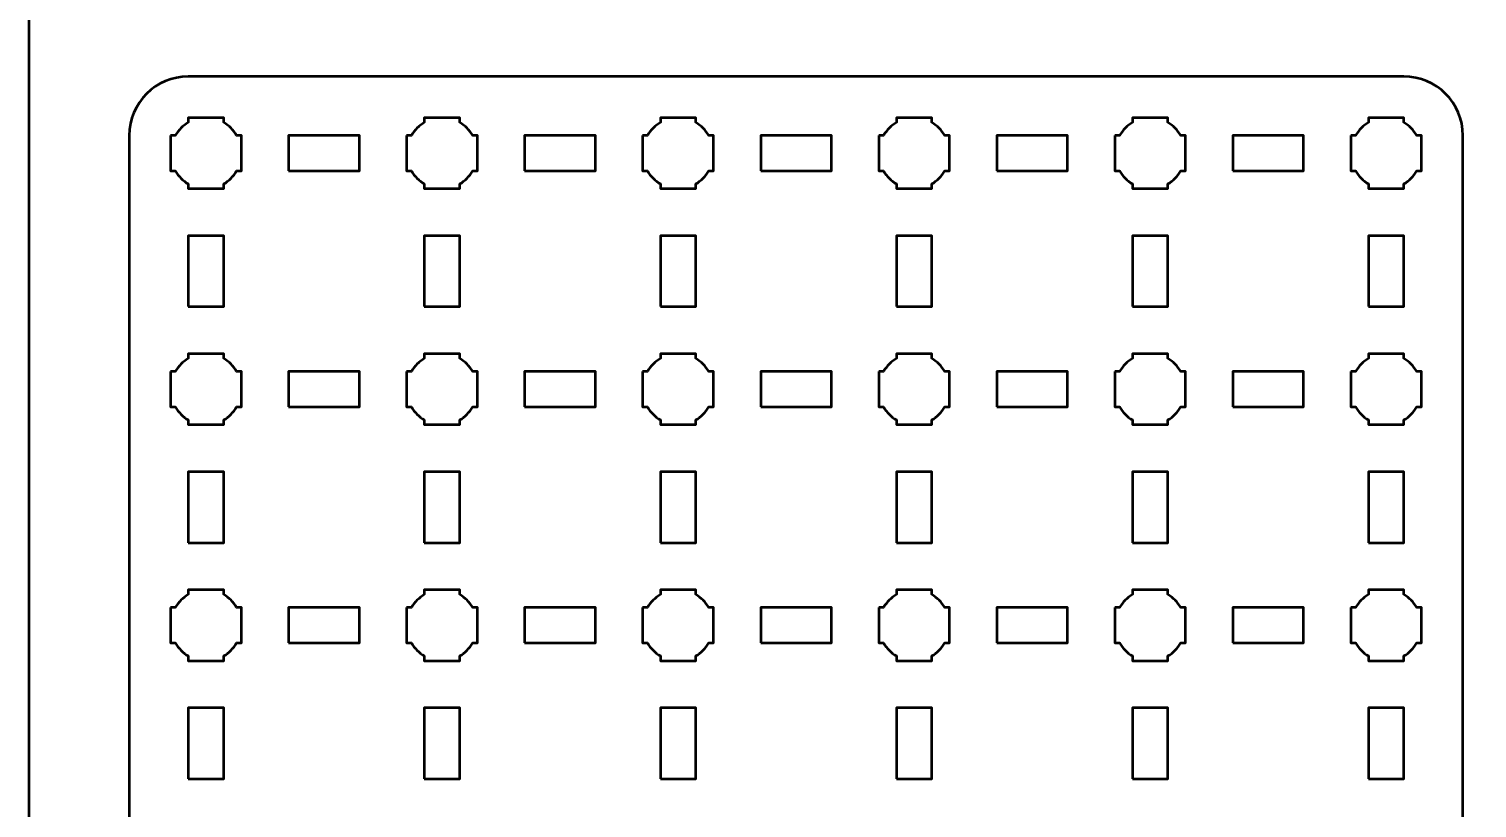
# Model space of a CAD drawing. Header units: centimetres. Extents: x -21 to 0, y -29.7 to 0.
# Drawn here: x -21 to -8.73, y -23.1 to -16.5 of the extents above; entities that cross this region are included whole.
import ezdxf

# ---------------------------------------------------------------- set-up
doc = ezdxf.new("R2010")
doc.units = ezdxf.units.CM
doc.header["$MEASUREMENT"] = 0
doc.layers.add('Layer 1', color=7, linetype='Continuous')

msp = doc.modelspace()

# ---------------------------------------------------------------- linework, layer by layer
at = {"layer": 'Layer 1', "lineweight": 53}
for points in [[(-18.79999, -17.70002), (-18.19999, -17.70002), (-18.19999, -17.40002), (-18.79999, -17.40002), (-18.79999, -17.70002)], [(-16.79999, -17.70002), (-16.19999, -17.70002), (-16.19999, -17.40002), (-16.79999, -17.40002), (-16.79999, -17.70002)], [(-14.79999, -17.70002), (-14.19999, -17.70002), (-14.19999, -17.40002), (-14.79999, -17.40002), (-14.79999, -17.70002)], [(-12.79999, -17.70002), (-12.19999, -17.70002), (-12.19999, -17.40002), (-12.79999, -17.40002), (-12.79999, -17.70002)], [(-10.79999, -17.70002), (-10.19999, -17.70002), (-10.19999, -17.40002), (-10.79999, -17.40002), (-10.79999, -17.70002)], [(-19.64999, -18.85002), (-19.34999, -18.85002), (-19.34999, -18.25002), (-19.64999, -18.25002), (-19.64999, -18.85002)], [(-17.64999, -18.85002), (-17.34999, -18.85002), (-17.34999, -18.25002), (-17.64999, -18.25002), (-17.64999, -18.85002)], [(-15.64999, -18.85002), (-15.34999, -18.85002), (-15.34999, -18.25002), (-15.64999, -18.25002), (-15.64999, -18.85002)], [(-13.64999, -18.85002), (-13.34999, -18.85002), (-13.34999, -18.25002), (-13.64999, -18.25002), (-13.64999, -18.85002)], [(-11.64999, -18.85002), (-11.34999, -18.85002), (-11.34999, -18.25002), (-11.64999, -18.25002), (-11.64999, -18.85002)], [(-9.64999, -18.85002), (-9.34999, -18.85002), (-9.34999, -18.25002), (-9.64999, -18.25002), (-9.64999, -18.85002)], [(-18.79999, -19.70002), (-18.19999, -19.70002), (-18.19999, -19.40002), (-18.79999, -19.40002), (-18.79999, -19.70002)], [(-16.79999, -19.70002), (-16.19999, -19.70002), (-16.19999, -19.40002), (-16.79999, -19.40002), (-16.79999, -19.70002)], [(-14.79999, -19.70002), (-14.19999, -19.70002), (-14.19999, -19.40002), (-14.79999, -19.40002), (-14.79999, -19.70002)], [(-12.79999, -19.70002), (-12.19999, -19.70002), (-12.19999, -19.40002), (-12.79999, -19.40002), (-12.79999, -19.70002)], [(-10.79999, -19.70002), (-10.19999, -19.70002), (-10.19999, -19.40002), (-10.79999, -19.40002), (-10.79999, -19.70002)], [(-19.64999, -20.85002), (-19.34999, -20.85002), (-19.34999, -20.25002), (-19.64999, -20.25002), (-19.64999, -20.85002)], [(-17.64999, -20.85002), (-17.34999, -20.85002), (-17.34999, -20.25002), (-17.64999, -20.25002), (-17.64999, -20.85002)], [(-15.64999, -20.85002), (-15.34999, -20.85002), (-15.34999, -20.25002), (-15.64999, -20.25002), (-15.64999, -20.85002)], [(-13.64999, -20.85002), (-13.34999, -20.85002), (-13.34999, -20.25002), (-13.64999, -20.25002), (-13.64999, -20.85002)], [(-11.64999, -20.85002), (-11.34999, -20.85002), (-11.34999, -20.25002), (-11.64999, -20.25002), (-11.64999, -20.85002)], [(-9.64999, -20.85002), (-9.34999, -20.85002), (-9.34999, -20.25002), (-9.64999, -20.25002), (-9.64999, -20.85002)], [(-18.79999, -21.70002), (-18.19999, -21.70002), (-18.19999, -21.40002), (-18.79999, -21.40002), (-18.79999, -21.70002)], [(-16.79999, -21.70002), (-16.19999, -21.70002), (-16.19999, -21.40002), (-16.79999, -21.40002), (-16.79999, -21.70002)], [(-14.79999, -21.70002), (-14.19999, -21.70002), (-14.19999, -21.40002), (-14.79999, -21.40002), (-14.79999, -21.70002)], [(-12.79999, -21.70002), (-12.19999, -21.70002), (-12.19999, -21.40002), (-12.79999, -21.40002), (-12.79999, -21.70002)], [(-10.79999, -21.70002), (-10.19999, -21.70002), (-10.19999, -21.40002), (-10.79999, -21.40002), (-10.79999, -21.70002)], [(-19.64999, -22.85002), (-19.34999, -22.85002), (-19.34999, -22.25002), (-19.64999, -22.25002), (-19.64999, -22.85002)], [(-17.64999, -22.85002), (-17.34999, -22.85002), (-17.34999, -22.25002), (-17.64999, -22.25002), (-17.64999, -22.85002)], [(-15.64999, -22.85002), (-15.34999, -22.85002), (-15.34999, -22.25002), (-15.64999, -22.25002), (-15.64999, -22.85002)], [(-13.64999, -22.85002), (-13.34999, -22.85002), (-13.34999, -22.25002), (-13.64999, -22.25002), (-13.64999, -22.85002)], [(-11.64999, -22.85002), (-11.34999, -22.85002), (-11.34999, -22.25002), (-11.64999, -22.25002), (-11.64999, -22.85002)], [(-9.64999, -22.85002), (-9.34999, -22.85002), (-9.34999, -22.25002), (-9.64999, -22.25002), (-9.64999, -22.85002)]]:
    msp.add_lwpolyline(points, close=True, dxfattribs=at)
at = {"layer": 'Layer 1', "color": 1, "lineweight": 53}
msp.add_open_spline([(-21.00003, -29.19995), (-21.00003, -29.19995), (-21.00003, -5.29992), (-21.00003, -5.29992), (-21.00003, -5.29992), (-21.00003, -5.21709), (-20.93286, -5.14992), (-20.85003, -5.14992), (-20.85003, -5.14992), (-20.7672, -5.14992), (-20.70003, -5.08275), (-20.70003, -4.99992), (-20.70003, -4.99992), (-20.70003, -4.91709), (-20.7672, -4.84992), (-20.85003, -4.84992), (-20.85003, -4.84992), (-20.93286, -4.84992), (-21.00003, -4.78275), (-21.00003, -4.69992), (-21.00003, -4.69992), (-21.00003, -4.61709), (-20.93286, -4.54992), (-20.85003, -4.54992), (-20.85003, -4.54992), (-20.7672, -4.54992), (-20.70003, -4.48275), (-20.70003, -4.39992), (-20.70003, -4.39992), (-20.70003, -4.31709), (-20.7672, -4.24992), (-20.85003, -4.24992), (-20.85003, -4.24992), (-20.93286, -4.24992), (-21.00003, -4.18275), (-21.00003, -4.09992), (-21.00003, -4.09992), (-21.00003, -4.01709), (-20.93286, -3.94992), (-20.85003, -3.94992), (-20.85003, -3.94992), (-20.7672, -3.94992), (-20.70003, -3.88275), (-20.70003, -3.79992), (-20.70003, -3.79992), (-20.70003, -3.71709), (-20.7672, -3.64992), (-20.85003, -3.64992), (-20.85003, -3.64992), (-20.93286, -3.64992), (-21.00003, -3.58275), (-21.00003, -3.49992), (-21.00003, -3.49992), (-21.00003, -3.41709), (-20.93286, -3.34992), (-20.85003, -3.34992), (-20.85003, -3.34992), (-20.7672, -3.34992), (-20.70003, -3.28275), (-20.70003, -3.19992), (-20.70003, -3.19992), (-20.70003, -3.11709), (-20.7672, -3.04992), (-20.85003, -3.04992), (-20.85003, -3.04992), (-20.93286, -3.04992), (-21.00003, -2.98275), (-21.00003, -2.89992), (-21.00003, -2.89992), (-21.00003, -2.81709), (-20.93286, -2.74992), (-20.85003, -2.74992), (-20.85003, -2.74992), (-20.7672, -2.74992), (-20.70003, -2.68275), (-20.70003, -2.59992), (-20.70003, -2.59992), (-20.70003, -2.51709), (-20.7672, -2.44992), (-20.85003, -2.44992), (-20.85003, -2.44992), (-20.93286, -2.44992), (-21.00003, -2.38275), (-21.00003, -2.29992), (-21.00003, -2.29992), (-21.00003, -2.21709), (-20.93286, -2.14992), (-20.85003, -2.14992), (-20.85003, -2.14992), (-20.7672, -2.14992), (-20.70003, -2.08275), (-20.70003, -1.99992), (-20.70003, -1.99992), (-20.70003, -1.91709), (-20.7672, -1.84992), (-20.85003, -1.84992), (-20.85003, -1.84992), (-20.93286, -1.84992), (-21.00003, -1.78275), (-21.00003, -1.69992), (-21.00003, -1.69992), (-21.00003, -1.61709), (-20.93286, -1.54992), (-20.85003, -1.54992), (-20.85003, -1.54992), (-20.7672, -1.54992), (-20.70003, -1.48275), (-20.70003, -1.39992), (-20.70003, -1.39992), (-20.70003, -1.31709), (-20.7672, -1.24992), (-20.85003, -1.24992), (-20.85003, -1.24992), (-20.93286, -1.24992), (-21.00003, -1.18275), (-21.00003, -1.09992), (-21.00003, -1.09992), (-21.00003, -1.09992), (-21.00003, -0.49992), (-21.00003, -0.49992), (-21.00003, -0.49992), (-21.00003, -0.22295), (-20.77694, 0.00004), (-20.49994, 0.00004), (-20.49994, 0.00004), (-20.49994, 0.00004), (-0.50008, 0.00004), (-0.50008, 0.00004), (-0.50008, 0.00004), (-0.22294, 0.00004), (0.00002, -0.22295), (0.00002, -0.49992), (0.00002, -0.49992), (0.00002, -0.49992), (0.00002, -29.19995), (0.00002, -29.19995), (0.00002, -29.19995), (0.00002, -29.47695), (-0.22294, -29.70004), (-0.50008, -29.70004), (-0.50008, -29.70004), (-0.50008, -29.70004), (-20.49994, -29.70004), (-20.49994, -29.70004), (-20.49994, -29.70004), (-20.77694, -29.70004), (-21.00003, -29.47695), (-21.00003, -29.19995)], degree=3, knots=[0, 0, 0, 0, 0.02702703, 0.02702703, 0.02702703, 0.02702703, 0.05405405, 0.05405405, 0.05405405, 0.05405405, 0.08108108, 0.08108108, 0.08108108, 0.08108108, 0.10810811, 0.10810811, 0.10810811, 0.10810811, 0.13513514, 0.13513514, 0.13513514, 0.13513514, 0.16216216, 0.16216216, 0.16216216, 0.16216216, 0.18918919, 0.18918919, 0.18918919, 0.18918919, 0.21621622, 0.21621622, 0.21621622, 0.21621622, 0.24324324, 0.24324324, 0.24324324, 0.24324324, 0.27027027, 0.27027027, 0.27027027, 0.27027027, 0.2972973, 0.2972973, 0.2972973, 0.2972973, 0.32432432, 0.32432432, 0.32432432, 0.32432432, 0.35135135, 0.35135135, 0.35135135, 0.35135135, 0.37837838, 0.37837838, 0.37837838, 0.37837838, 0.40540541, 0.40540541, 0.40540541, 0.40540541, 0.43243243, 0.43243243, 0.43243243, 0.43243243, 0.45945946, 0.45945946, 0.45945946, 0.45945946, 0.48648649, 0.48648649, 0.48648649, 0.48648649, 0.51351351, 0.51351351, 0.51351351, 0.51351351, 0.54054054, 0.54054054, 0.54054054, 0.54054054, 0.56756757, 0.56756757, 0.56756757, 0.56756757, 0.59459459, 0.59459459, 0.59459459, 0.59459459, 0.62162162, 0.62162162, 0.62162162, 0.62162162, 0.64864865, 0.64864865, 0.64864865, 0.64864865, 0.67567568, 0.67567568, 0.67567568, 0.67567568, 0.7027027, 0.7027027, 0.7027027, 0.7027027, 0.72972973, 0.72972973, 0.72972973, 0.72972973, 0.75675676, 0.75675676, 0.75675676, 0.75675676, 0.78378378, 0.78378378, 0.78378378, 0.78378378, 0.81081081, 0.81081081, 0.81081081, 0.81081081, 0.83783784, 0.83783784, 0.83783784, 0.83783784, 0.86486486, 0.86486486, 0.86486486, 0.86486486, 0.89189189, 0.89189189, 0.89189189, 0.89189189, 0.91891892, 0.91891892, 0.91891892, 0.91891892, 0.94594595, 0.94594595, 0.94594595, 0.94594595, 0.97297297, 0.97297297, 0.97297297, 0.97297297, 1, 1, 1, 1], dxfattribs=at)
at = {"layer": 'Layer 1', "color": 3, "lineweight": 53}
msp.add_open_spline([(-20.14999, -27.70002), (-20.14999, -27.70002), (-20.14999, -17.40002), (-20.14999, -17.40002), (-20.14999, -17.40002), (-20.14999, -17.12393), (-19.92608, -16.90002), (-19.64999, -16.90002), (-19.64999, -16.90002), (-19.64999, -16.90002), (-9.34999, -16.90002), (-9.34999, -16.90002), (-9.34999, -16.90002), (-9.0739, -16.90002), (-8.84999, -17.12393), (-8.84999, -17.40002), (-8.84999, -17.40002), (-8.84999, -17.40002), (-8.84999, -27.70002), (-8.84999, -27.70002), (-8.84999, -27.70002), (-8.84999, -27.97611), (-9.0739, -28.20002), (-9.34999, -28.20002), (-9.34999, -28.20002), (-9.34999, -28.20002), (-19.64999, -28.20002), (-19.64999, -28.20002), (-19.64999, -28.20002), (-19.92608, -28.20002), (-20.14999, -27.97611), (-20.14999, -27.70002)], degree=3, knots=[0, 0, 0, 0, 0.125, 0.125, 0.125, 0.125, 0.25, 0.25, 0.25, 0.25, 0.375, 0.375, 0.375, 0.375, 0.5, 0.5, 0.5, 0.5, 0.625, 0.625, 0.625, 0.625, 0.75, 0.75, 0.75, 0.75, 0.875, 0.875, 0.875, 0.875, 1, 1, 1, 1], dxfattribs=at)
at = {"layer": 'Layer 1', "lineweight": 53}
for points in [[(-19.79999, -17.40002), (-19.79999, -17.40002), (-19.75984, -17.40002), (-19.75984, -17.40002), (-19.75984, -17.40002), (-19.73349, -17.35449), (-19.69552, -17.31652), (-19.64999, -17.29017), (-19.64999, -17.29017), (-19.64999, -17.29017), (-19.64999, -17.25002), (-19.64999, -17.25002), (-19.64999, -17.25002), (-19.64999, -17.25002), (-19.49999, -17.25002), (-19.49999, -17.25002), (-19.49999, -17.25002), (-19.49999, -17.25002), (-19.34999, -17.25002), (-19.34999, -17.25002), (-19.34999, -17.25002), (-19.34999, -17.25002), (-19.34999, -17.29017), (-19.34999, -17.29017), (-19.34999, -17.29017), (-19.30446, -17.31652), (-19.26649, -17.35449), (-19.24014, -17.40002), (-19.24014, -17.40002), (-19.24014, -17.40002), (-19.19999, -17.40002), (-19.19999, -17.40002), (-19.19999, -17.40002), (-19.19999, -17.40002), (-19.19999, -17.55002), (-19.19999, -17.55002), (-19.19999, -17.55002), (-19.19999, -17.55002), (-19.19999, -17.70002), (-19.19999, -17.70002), (-19.19999, -17.70002), (-19.19999, -17.70002), (-19.24014, -17.70002), (-19.24014, -17.70002), (-19.24014, -17.70002), (-19.26649, -17.74555), (-19.30446, -17.78352), (-19.34999, -17.80987), (-19.34999, -17.80987), (-19.34999, -17.80987), (-19.34999, -17.85002), (-19.34999, -17.85002), (-19.34999, -17.85002), (-19.34999, -17.85002), (-19.49999, -17.85002), (-19.49999, -17.85002), (-19.49999, -17.85002), (-19.49999, -17.85002), (-19.64999, -17.85002), (-19.64999, -17.85002), (-19.64999, -17.85002), (-19.64999, -17.85002), (-19.64999, -17.80987), (-19.64999, -17.80987), (-19.64999, -17.80987), (-19.69552, -17.78352), (-19.73349, -17.74555), (-19.75984, -17.70002), (-19.75984, -17.70002), (-19.75984, -17.70002), (-19.79999, -17.70002), (-19.79999, -17.70002), (-19.79999, -17.70002), (-19.79999, -17.70002), (-19.79999, -17.55002), (-19.79999, -17.55002), (-19.79999, -17.55002), (-19.79999, -17.55002), (-19.79999, -17.40002), (-19.79999, -17.40002)], [(-17.79999, -17.40002), (-17.79999, -17.40002), (-17.75984, -17.40002), (-17.75984, -17.40002), (-17.75984, -17.40002), (-17.73349, -17.35449), (-17.69552, -17.31652), (-17.64999, -17.29017), (-17.64999, -17.29017), (-17.64999, -17.29017), (-17.64999, -17.25002), (-17.64999, -17.25002), (-17.64999, -17.25002), (-17.64999, -17.25002), (-17.49999, -17.25002), (-17.49999, -17.25002), (-17.49999, -17.25002), (-17.49999, -17.25002), (-17.34999, -17.25002), (-17.34999, -17.25002), (-17.34999, -17.25002), (-17.34999, -17.25002), (-17.34999, -17.29017), (-17.34999, -17.29017), (-17.34999, -17.29017), (-17.30446, -17.31652), (-17.26649, -17.35449), (-17.24014, -17.40002), (-17.24014, -17.40002), (-17.24014, -17.40002), (-17.19999, -17.40002), (-17.19999, -17.40002), (-17.19999, -17.40002), (-17.19999, -17.40002), (-17.19999, -17.55002), (-17.19999, -17.55002), (-17.19999, -17.55002), (-17.19999, -17.55002), (-17.19999, -17.70002), (-17.19999, -17.70002), (-17.19999, -17.70002), (-17.19999, -17.70002), (-17.24014, -17.70002), (-17.24014, -17.70002), (-17.24014, -17.70002), (-17.26649, -17.74555), (-17.30446, -17.78352), (-17.34999, -17.80987), (-17.34999, -17.80987), (-17.34999, -17.80987), (-17.34999, -17.85002), (-17.34999, -17.85002), (-17.34999, -17.85002), (-17.34999, -17.85002), (-17.49999, -17.85002), (-17.49999, -17.85002), (-17.49999, -17.85002), (-17.49999, -17.85002), (-17.64999, -17.85002), (-17.64999, -17.85002), (-17.64999, -17.85002), (-17.64999, -17.85002), (-17.64999, -17.80987), (-17.64999, -17.80987), (-17.64999, -17.80987), (-17.69552, -17.78352), (-17.73349, -17.74555), (-17.75984, -17.70002), (-17.75984, -17.70002), (-17.75984, -17.70002), (-17.79999, -17.70002), (-17.79999, -17.70002), (-17.79999, -17.70002), (-17.79999, -17.70002), (-17.79999, -17.55002), (-17.79999, -17.55002), (-17.79999, -17.55002), (-17.79999, -17.55002), (-17.79999, -17.40002), (-17.79999, -17.40002)], [(-15.79999, -17.40002), (-15.79999, -17.40002), (-15.75984, -17.40002), (-15.75984, -17.40002), (-15.75984, -17.40002), (-15.73349, -17.35449), (-15.69552, -17.31652), (-15.64999, -17.29017), (-15.64999, -17.29017), (-15.64999, -17.29017), (-15.64999, -17.25002), (-15.64999, -17.25002), (-15.64999, -17.25002), (-15.64999, -17.25002), (-15.49999, -17.25002), (-15.49999, -17.25002), (-15.49999, -17.25002), (-15.49999, -17.25002), (-15.34999, -17.25002), (-15.34999, -17.25002), (-15.34999, -17.25002), (-15.34999, -17.25002), (-15.34999, -17.29017), (-15.34999, -17.29017), (-15.34999, -17.29017), (-15.30446, -17.31652), (-15.26649, -17.35449), (-15.24014, -17.40002), (-15.24014, -17.40002), (-15.24014, -17.40002), (-15.19999, -17.40002), (-15.19999, -17.40002), (-15.19999, -17.40002), (-15.19999, -17.40002), (-15.19999, -17.55002), (-15.19999, -17.55002), (-15.19999, -17.55002), (-15.19999, -17.55002), (-15.19999, -17.70002), (-15.19999, -17.70002), (-15.19999, -17.70002), (-15.19999, -17.70002), (-15.24014, -17.70002), (-15.24014, -17.70002), (-15.24014, -17.70002), (-15.26649, -17.74555), (-15.30446, -17.78352), (-15.34999, -17.80987), (-15.34999, -17.80987), (-15.34999, -17.80987), (-15.34999, -17.85002), (-15.34999, -17.85002), (-15.34999, -17.85002), (-15.34999, -17.85002), (-15.49999, -17.85002), (-15.49999, -17.85002), (-15.49999, -17.85002), (-15.49999, -17.85002), (-15.64999, -17.85002), (-15.64999, -17.85002), (-15.64999, -17.85002), (-15.64999, -17.85002), (-15.64999, -17.80987), (-15.64999, -17.80987), (-15.64999, -17.80987), (-15.69552, -17.78352), (-15.73349, -17.74555), (-15.75984, -17.70002), (-15.75984, -17.70002), (-15.75984, -17.70002), (-15.79999, -17.70002), (-15.79999, -17.70002), (-15.79999, -17.70002), (-15.79999, -17.70002), (-15.79999, -17.55002), (-15.79999, -17.55002), (-15.79999, -17.55002), (-15.79999, -17.55002), (-15.79999, -17.40002), (-15.79999, -17.40002)], [(-13.79999, -17.40002), (-13.79999, -17.40002), (-13.75984, -17.40002), (-13.75984, -17.40002), (-13.75984, -17.40002), (-13.73349, -17.35449), (-13.69552, -17.31652), (-13.64999, -17.29017), (-13.64999, -17.29017), (-13.64999, -17.29017), (-13.64999, -17.25002), (-13.64999, -17.25002), (-13.64999, -17.25002), (-13.64999, -17.25002), (-13.49999, -17.25002), (-13.49999, -17.25002), (-13.49999, -17.25002), (-13.49999, -17.25002), (-13.34999, -17.25002), (-13.34999, -17.25002), (-13.34999, -17.25002), (-13.34999, -17.25002), (-13.34999, -17.29017), (-13.34999, -17.29017), (-13.34999, -17.29017), (-13.30446, -17.31652), (-13.26649, -17.35449), (-13.24014, -17.40002), (-13.24014, -17.40002), (-13.24014, -17.40002), (-13.19999, -17.40002), (-13.19999, -17.40002), (-13.19999, -17.40002), (-13.19999, -17.40002), (-13.19999, -17.55002), (-13.19999, -17.55002), (-13.19999, -17.55002), (-13.19999, -17.55002), (-13.19999, -17.70002), (-13.19999, -17.70002), (-13.19999, -17.70002), (-13.19999, -17.70002), (-13.24014, -17.70002), (-13.24014, -17.70002), (-13.24014, -17.70002), (-13.26649, -17.74555), (-13.30446, -17.78352), (-13.34999, -17.80987), (-13.34999, -17.80987), (-13.34999, -17.80987), (-13.34999, -17.85002), (-13.34999, -17.85002), (-13.34999, -17.85002), (-13.34999, -17.85002), (-13.49999, -17.85002), (-13.49999, -17.85002), (-13.49999, -17.85002), (-13.49999, -17.85002), (-13.64999, -17.85002), (-13.64999, -17.85002), (-13.64999, -17.85002), (-13.64999, -17.85002), (-13.64999, -17.80987), (-13.64999, -17.80987), (-13.64999, -17.80987), (-13.69552, -17.78352), (-13.73349, -17.74555), (-13.75984, -17.70002), (-13.75984, -17.70002), (-13.75984, -17.70002), (-13.79999, -17.70002), (-13.79999, -17.70002), (-13.79999, -17.70002), (-13.79999, -17.70002), (-13.79999, -17.55002), (-13.79999, -17.55002), (-13.79999, -17.55002), (-13.79999, -17.55002), (-13.79999, -17.40002), (-13.79999, -17.40002)], [(-11.79999, -17.40002), (-11.79999, -17.40002), (-11.75984, -17.40002), (-11.75984, -17.40002), (-11.75984, -17.40002), (-11.73349, -17.35449), (-11.69552, -17.31652), (-11.64999, -17.29017), (-11.64999, -17.29017), (-11.64999, -17.29017), (-11.64999, -17.25002), (-11.64999, -17.25002), (-11.64999, -17.25002), (-11.64999, -17.25002), (-11.49999, -17.25002), (-11.49999, -17.25002), (-11.49999, -17.25002), (-11.49999, -17.25002), (-11.34999, -17.25002), (-11.34999, -17.25002), (-11.34999, -17.25002), (-11.34999, -17.25002), (-11.34999, -17.29017), (-11.34999, -17.29017), (-11.34999, -17.29017), (-11.30446, -17.31652), (-11.26649, -17.35449), (-11.24014, -17.40002), (-11.24014, -17.40002), (-11.24014, -17.40002), (-11.19999, -17.40002), (-11.19999, -17.40002), (-11.19999, -17.40002), (-11.19999, -17.40002), (-11.19999, -17.55002), (-11.19999, -17.55002), (-11.19999, -17.55002), (-11.19999, -17.55002), (-11.19999, -17.70002), (-11.19999, -17.70002), (-11.19999, -17.70002), (-11.19999, -17.70002), (-11.24014, -17.70002), (-11.24014, -17.70002), (-11.24014, -17.70002), (-11.26649, -17.74555), (-11.30446, -17.78352), (-11.34999, -17.80987), (-11.34999, -17.80987), (-11.34999, -17.80987), (-11.34999, -17.85002), (-11.34999, -17.85002), (-11.34999, -17.85002), (-11.34999, -17.85002), (-11.49999, -17.85002), (-11.49999, -17.85002), (-11.49999, -17.85002), (-11.49999, -17.85002), (-11.64999, -17.85002), (-11.64999, -17.85002), (-11.64999, -17.85002), (-11.64999, -17.85002), (-11.64999, -17.80987), (-11.64999, -17.80987), (-11.64999, -17.80987), (-11.69552, -17.78352), (-11.73349, -17.74555), (-11.75984, -17.70002), (-11.75984, -17.70002), (-11.75984, -17.70002), (-11.79999, -17.70002), (-11.79999, -17.70002), (-11.79999, -17.70002), (-11.79999, -17.70002), (-11.79999, -17.55002), (-11.79999, -17.55002), (-11.79999, -17.55002), (-11.79999, -17.55002), (-11.79999, -17.40002), (-11.79999, -17.40002)], [(-9.79999, -17.40002), (-9.79999, -17.40002), (-9.75984, -17.40002), (-9.75984, -17.40002), (-9.75984, -17.40002), (-9.73349, -17.35449), (-9.69552, -17.31652), (-9.64999, -17.29017), (-9.64999, -17.29017), (-9.64999, -17.29017), (-9.64999, -17.25002), (-9.64999, -17.25002), (-9.64999, -17.25002), (-9.64999, -17.25002), (-9.49999, -17.25002), (-9.49999, -17.25002), (-9.49999, -17.25002), (-9.49999, -17.25002), (-9.34999, -17.25002), (-9.34999, -17.25002), (-9.34999, -17.25002), (-9.34999, -17.25002), (-9.34999, -17.29017), (-9.34999, -17.29017), (-9.34999, -17.29017), (-9.30446, -17.31652), (-9.26649, -17.35449), (-9.24014, -17.40002), (-9.24014, -17.40002), (-9.24014, -17.40002), (-9.19999, -17.40002), (-9.19999, -17.40002), (-9.19999, -17.40002), (-9.19999, -17.40002), (-9.19999, -17.55002), (-9.19999, -17.55002), (-9.19999, -17.55002), (-9.19999, -17.55002), (-9.19999, -17.70002), (-9.19999, -17.70002), (-9.19999, -17.70002), (-9.19999, -17.70002), (-9.24014, -17.70002), (-9.24014, -17.70002), (-9.24014, -17.70002), (-9.26649, -17.74555), (-9.30446, -17.78352), (-9.34999, -17.80987), (-9.34999, -17.80987), (-9.34999, -17.80987), (-9.34999, -17.85002), (-9.34999, -17.85002), (-9.34999, -17.85002), (-9.34999, -17.85002), (-9.49999, -17.85002), (-9.49999, -17.85002), (-9.49999, -17.85002), (-9.49999, -17.85002), (-9.64999, -17.85002), (-9.64999, -17.85002), (-9.64999, -17.85002), (-9.64999, -17.85002), (-9.64999, -17.80987), (-9.64999, -17.80987), (-9.64999, -17.80987), (-9.69552, -17.78352), (-9.73349, -17.74555), (-9.75984, -17.70002), (-9.75984, -17.70002), (-9.75984, -17.70002), (-9.79999, -17.70002), (-9.79999, -17.70002), (-9.79999, -17.70002), (-9.79999, -17.70002), (-9.79999, -17.55002), (-9.79999, -17.55002), (-9.79999, -17.55002), (-9.79999, -17.55002), (-9.79999, -17.40002), (-9.79999, -17.40002)], [(-19.79999, -19.40002), (-19.79999, -19.40002), (-19.75984, -19.40002), (-19.75984, -19.40002), (-19.75984, -19.40002), (-19.73349, -19.35449), (-19.69552, -19.31652), (-19.64999, -19.29017), (-19.64999, -19.29017), (-19.64999, -19.29017), (-19.64999, -19.25002), (-19.64999, -19.25002), (-19.64999, -19.25002), (-19.64999, -19.25002), (-19.49999, -19.25002), (-19.49999, -19.25002), (-19.49999, -19.25002), (-19.49999, -19.25002), (-19.34999, -19.25002), (-19.34999, -19.25002), (-19.34999, -19.25002), (-19.34999, -19.25002), (-19.34999, -19.29017), (-19.34999, -19.29017), (-19.34999, -19.29017), (-19.30446, -19.31652), (-19.26649, -19.35449), (-19.24014, -19.40002), (-19.24014, -19.40002), (-19.24014, -19.40002), (-19.19999, -19.40002), (-19.19999, -19.40002), (-19.19999, -19.40002), (-19.19999, -19.40002), (-19.19999, -19.55002), (-19.19999, -19.55002), (-19.19999, -19.55002), (-19.19999, -19.55002), (-19.19999, -19.70002), (-19.19999, -19.70002), (-19.19999, -19.70002), (-19.19999, -19.70002), (-19.24014, -19.70002), (-19.24014, -19.70002), (-19.24014, -19.70002), (-19.26649, -19.74555), (-19.30446, -19.78352), (-19.34999, -19.80987), (-19.34999, -19.80987), (-19.34999, -19.80987), (-19.34999, -19.85002), (-19.34999, -19.85002), (-19.34999, -19.85002), (-19.34999, -19.85002), (-19.49999, -19.85002), (-19.49999, -19.85002), (-19.49999, -19.85002), (-19.49999, -19.85002), (-19.64999, -19.85002), (-19.64999, -19.85002), (-19.64999, -19.85002), (-19.64999, -19.85002), (-19.64999, -19.80987), (-19.64999, -19.80987), (-19.64999, -19.80987), (-19.69552, -19.78352), (-19.73349, -19.74555), (-19.75984, -19.70002), (-19.75984, -19.70002), (-19.75984, -19.70002), (-19.79999, -19.70002), (-19.79999, -19.70002), (-19.79999, -19.70002), (-19.79999, -19.70002), (-19.79999, -19.55002), (-19.79999, -19.55002), (-19.79999, -19.55002), (-19.79999, -19.55002), (-19.79999, -19.40002), (-19.79999, -19.40002)], [(-17.79999, -19.40002), (-17.79999, -19.40002), (-17.75984, -19.40002), (-17.75984, -19.40002), (-17.75984, -19.40002), (-17.73349, -19.35449), (-17.69552, -19.31652), (-17.64999, -19.29017), (-17.64999, -19.29017), (-17.64999, -19.29017), (-17.64999, -19.25002), (-17.64999, -19.25002), (-17.64999, -19.25002), (-17.64999, -19.25002), (-17.49999, -19.25002), (-17.49999, -19.25002), (-17.49999, -19.25002), (-17.49999, -19.25002), (-17.34999, -19.25002), (-17.34999, -19.25002), (-17.34999, -19.25002), (-17.34999, -19.25002), (-17.34999, -19.29017), (-17.34999, -19.29017), (-17.34999, -19.29017), (-17.30446, -19.31652), (-17.26649, -19.35449), (-17.24014, -19.40002), (-17.24014, -19.40002), (-17.24014, -19.40002), (-17.19999, -19.40002), (-17.19999, -19.40002), (-17.19999, -19.40002), (-17.19999, -19.40002), (-17.19999, -19.55002), (-17.19999, -19.55002), (-17.19999, -19.55002), (-17.19999, -19.55002), (-17.19999, -19.70002), (-17.19999, -19.70002), (-17.19999, -19.70002), (-17.19999, -19.70002), (-17.24014, -19.70002), (-17.24014, -19.70002), (-17.24014, -19.70002), (-17.26649, -19.74555), (-17.30446, -19.78352), (-17.34999, -19.80987), (-17.34999, -19.80987), (-17.34999, -19.80987), (-17.34999, -19.85002), (-17.34999, -19.85002), (-17.34999, -19.85002), (-17.34999, -19.85002), (-17.49999, -19.85002), (-17.49999, -19.85002), (-17.49999, -19.85002), (-17.49999, -19.85002), (-17.64999, -19.85002), (-17.64999, -19.85002), (-17.64999, -19.85002), (-17.64999, -19.85002), (-17.64999, -19.80987), (-17.64999, -19.80987), (-17.64999, -19.80987), (-17.69552, -19.78352), (-17.73349, -19.74555), (-17.75984, -19.70002), (-17.75984, -19.70002), (-17.75984, -19.70002), (-17.79999, -19.70002), (-17.79999, -19.70002), (-17.79999, -19.70002), (-17.79999, -19.70002), (-17.79999, -19.55002), (-17.79999, -19.55002), (-17.79999, -19.55002), (-17.79999, -19.55002), (-17.79999, -19.40002), (-17.79999, -19.40002)], [(-15.79999, -19.40002), (-15.79999, -19.40002), (-15.75984, -19.40002), (-15.75984, -19.40002), (-15.75984, -19.40002), (-15.73349, -19.35449), (-15.69552, -19.31652), (-15.64999, -19.29017), (-15.64999, -19.29017), (-15.64999, -19.29017), (-15.64999, -19.25002), (-15.64999, -19.25002), (-15.64999, -19.25002), (-15.64999, -19.25002), (-15.49999, -19.25002), (-15.49999, -19.25002), (-15.49999, -19.25002), (-15.49999, -19.25002), (-15.34999, -19.25002), (-15.34999, -19.25002), (-15.34999, -19.25002), (-15.34999, -19.25002), (-15.34999, -19.29017), (-15.34999, -19.29017), (-15.34999, -19.29017), (-15.30446, -19.31652), (-15.26649, -19.35449), (-15.24014, -19.40002), (-15.24014, -19.40002), (-15.24014, -19.40002), (-15.19999, -19.40002), (-15.19999, -19.40002), (-15.19999, -19.40002), (-15.19999, -19.40002), (-15.19999, -19.55002), (-15.19999, -19.55002), (-15.19999, -19.55002), (-15.19999, -19.55002), (-15.19999, -19.70002), (-15.19999, -19.70002), (-15.19999, -19.70002), (-15.19999, -19.70002), (-15.24014, -19.70002), (-15.24014, -19.70002), (-15.24014, -19.70002), (-15.26649, -19.74555), (-15.30446, -19.78352), (-15.34999, -19.80987), (-15.34999, -19.80987), (-15.34999, -19.80987), (-15.34999, -19.85002), (-15.34999, -19.85002), (-15.34999, -19.85002), (-15.34999, -19.85002), (-15.49999, -19.85002), (-15.49999, -19.85002), (-15.49999, -19.85002), (-15.49999, -19.85002), (-15.64999, -19.85002), (-15.64999, -19.85002), (-15.64999, -19.85002), (-15.64999, -19.85002), (-15.64999, -19.80987), (-15.64999, -19.80987), (-15.64999, -19.80987), (-15.69552, -19.78352), (-15.73349, -19.74555), (-15.75984, -19.70002), (-15.75984, -19.70002), (-15.75984, -19.70002), (-15.79999, -19.70002), (-15.79999, -19.70002), (-15.79999, -19.70002), (-15.79999, -19.70002), (-15.79999, -19.55002), (-15.79999, -19.55002), (-15.79999, -19.55002), (-15.79999, -19.55002), (-15.79999, -19.40002), (-15.79999, -19.40002)], [(-13.79999, -19.40002), (-13.79999, -19.40002), (-13.75984, -19.40002), (-13.75984, -19.40002), (-13.75984, -19.40002), (-13.73349, -19.35449), (-13.69552, -19.31652), (-13.64999, -19.29017), (-13.64999, -19.29017), (-13.64999, -19.29017), (-13.64999, -19.25002), (-13.64999, -19.25002), (-13.64999, -19.25002), (-13.64999, -19.25002), (-13.49999, -19.25002), (-13.49999, -19.25002), (-13.49999, -19.25002), (-13.49999, -19.25002), (-13.34999, -19.25002), (-13.34999, -19.25002), (-13.34999, -19.25002), (-13.34999, -19.25002), (-13.34999, -19.29017), (-13.34999, -19.29017), (-13.34999, -19.29017), (-13.30446, -19.31652), (-13.26649, -19.35449), (-13.24014, -19.40002), (-13.24014, -19.40002), (-13.24014, -19.40002), (-13.19999, -19.40002), (-13.19999, -19.40002), (-13.19999, -19.40002), (-13.19999, -19.40002), (-13.19999, -19.55002), (-13.19999, -19.55002), (-13.19999, -19.55002), (-13.19999, -19.55002), (-13.19999, -19.70002), (-13.19999, -19.70002), (-13.19999, -19.70002), (-13.19999, -19.70002), (-13.24014, -19.70002), (-13.24014, -19.70002), (-13.24014, -19.70002), (-13.26649, -19.74555), (-13.30446, -19.78352), (-13.34999, -19.80987), (-13.34999, -19.80987), (-13.34999, -19.80987), (-13.34999, -19.85002), (-13.34999, -19.85002), (-13.34999, -19.85002), (-13.34999, -19.85002), (-13.49999, -19.85002), (-13.49999, -19.85002), (-13.49999, -19.85002), (-13.49999, -19.85002), (-13.64999, -19.85002), (-13.64999, -19.85002), (-13.64999, -19.85002), (-13.64999, -19.85002), (-13.64999, -19.80987), (-13.64999, -19.80987), (-13.64999, -19.80987), (-13.69552, -19.78352), (-13.73349, -19.74555), (-13.75984, -19.70002), (-13.75984, -19.70002), (-13.75984, -19.70002), (-13.79999, -19.70002), (-13.79999, -19.70002), (-13.79999, -19.70002), (-13.79999, -19.70002), (-13.79999, -19.55002), (-13.79999, -19.55002), (-13.79999, -19.55002), (-13.79999, -19.55002), (-13.79999, -19.40002), (-13.79999, -19.40002)], [(-11.79999, -19.40002), (-11.79999, -19.40002), (-11.75984, -19.40002), (-11.75984, -19.40002), (-11.75984, -19.40002), (-11.73349, -19.35449), (-11.69552, -19.31652), (-11.64999, -19.29017), (-11.64999, -19.29017), (-11.64999, -19.29017), (-11.64999, -19.25002), (-11.64999, -19.25002), (-11.64999, -19.25002), (-11.64999, -19.25002), (-11.49999, -19.25002), (-11.49999, -19.25002), (-11.49999, -19.25002), (-11.49999, -19.25002), (-11.34999, -19.25002), (-11.34999, -19.25002), (-11.34999, -19.25002), (-11.34999, -19.25002), (-11.34999, -19.29017), (-11.34999, -19.29017), (-11.34999, -19.29017), (-11.30446, -19.31652), (-11.26649, -19.35449), (-11.24014, -19.40002), (-11.24014, -19.40002), (-11.24014, -19.40002), (-11.19999, -19.40002), (-11.19999, -19.40002), (-11.19999, -19.40002), (-11.19999, -19.40002), (-11.19999, -19.55002), (-11.19999, -19.55002), (-11.19999, -19.55002), (-11.19999, -19.55002), (-11.19999, -19.70002), (-11.19999, -19.70002), (-11.19999, -19.70002), (-11.19999, -19.70002), (-11.24014, -19.70002), (-11.24014, -19.70002), (-11.24014, -19.70002), (-11.26649, -19.74555), (-11.30446, -19.78352), (-11.34999, -19.80987), (-11.34999, -19.80987), (-11.34999, -19.80987), (-11.34999, -19.85002), (-11.34999, -19.85002), (-11.34999, -19.85002), (-11.34999, -19.85002), (-11.49999, -19.85002), (-11.49999, -19.85002), (-11.49999, -19.85002), (-11.49999, -19.85002), (-11.64999, -19.85002), (-11.64999, -19.85002), (-11.64999, -19.85002), (-11.64999, -19.85002), (-11.64999, -19.80987), (-11.64999, -19.80987), (-11.64999, -19.80987), (-11.69552, -19.78352), (-11.73349, -19.74555), (-11.75984, -19.70002), (-11.75984, -19.70002), (-11.75984, -19.70002), (-11.79999, -19.70002), (-11.79999, -19.70002), (-11.79999, -19.70002), (-11.79999, -19.70002), (-11.79999, -19.55002), (-11.79999, -19.55002), (-11.79999, -19.55002), (-11.79999, -19.55002), (-11.79999, -19.40002), (-11.79999, -19.40002)], [(-9.79999, -19.40002), (-9.79999, -19.40002), (-9.75984, -19.40002), (-9.75984, -19.40002), (-9.75984, -19.40002), (-9.73349, -19.35449), (-9.69552, -19.31652), (-9.64999, -19.29017), (-9.64999, -19.29017), (-9.64999, -19.29017), (-9.64999, -19.25002), (-9.64999, -19.25002), (-9.64999, -19.25002), (-9.64999, -19.25002), (-9.49999, -19.25002), (-9.49999, -19.25002), (-9.49999, -19.25002), (-9.49999, -19.25002), (-9.34999, -19.25002), (-9.34999, -19.25002), (-9.34999, -19.25002), (-9.34999, -19.25002), (-9.34999, -19.29017), (-9.34999, -19.29017), (-9.34999, -19.29017), (-9.30446, -19.31652), (-9.26649, -19.35449), (-9.24014, -19.40002), (-9.24014, -19.40002), (-9.24014, -19.40002), (-9.19999, -19.40002), (-9.19999, -19.40002), (-9.19999, -19.40002), (-9.19999, -19.40002), (-9.19999, -19.55002), (-9.19999, -19.55002), (-9.19999, -19.55002), (-9.19999, -19.55002), (-9.19999, -19.70002), (-9.19999, -19.70002), (-9.19999, -19.70002), (-9.19999, -19.70002), (-9.24014, -19.70002), (-9.24014, -19.70002), (-9.24014, -19.70002), (-9.26649, -19.74555), (-9.30446, -19.78352), (-9.34999, -19.80987), (-9.34999, -19.80987), (-9.34999, -19.80987), (-9.34999, -19.85002), (-9.34999, -19.85002), (-9.34999, -19.85002), (-9.34999, -19.85002), (-9.49999, -19.85002), (-9.49999, -19.85002), (-9.49999, -19.85002), (-9.49999, -19.85002), (-9.64999, -19.85002), (-9.64999, -19.85002), (-9.64999, -19.85002), (-9.64999, -19.85002), (-9.64999, -19.80987), (-9.64999, -19.80987), (-9.64999, -19.80987), (-9.69552, -19.78352), (-9.73349, -19.74555), (-9.75984, -19.70002), (-9.75984, -19.70002), (-9.75984, -19.70002), (-9.79999, -19.70002), (-9.79999, -19.70002), (-9.79999, -19.70002), (-9.79999, -19.70002), (-9.79999, -19.55002), (-9.79999, -19.55002), (-9.79999, -19.55002), (-9.79999, -19.55002), (-9.79999, -19.40002), (-9.79999, -19.40002)], [(-19.79999, -21.40002), (-19.79999, -21.40002), (-19.75984, -21.40002), (-19.75984, -21.40002), (-19.75984, -21.40002), (-19.73349, -21.35449), (-19.69552, -21.31652), (-19.64999, -21.29017), (-19.64999, -21.29017), (-19.64999, -21.29017), (-19.64999, -21.25002), (-19.64999, -21.25002), (-19.64999, -21.25002), (-19.64999, -21.25002), (-19.49999, -21.25002), (-19.49999, -21.25002), (-19.49999, -21.25002), (-19.49999, -21.25002), (-19.34999, -21.25002), (-19.34999, -21.25002), (-19.34999, -21.25002), (-19.34999, -21.25002), (-19.34999, -21.29017), (-19.34999, -21.29017), (-19.34999, -21.29017), (-19.30446, -21.31652), (-19.26649, -21.35449), (-19.24014, -21.40002), (-19.24014, -21.40002), (-19.24014, -21.40002), (-19.19999, -21.40002), (-19.19999, -21.40002), (-19.19999, -21.40002), (-19.19999, -21.40002), (-19.19999, -21.55002), (-19.19999, -21.55002), (-19.19999, -21.55002), (-19.19999, -21.55002), (-19.19999, -21.70002), (-19.19999, -21.70002), (-19.19999, -21.70002), (-19.19999, -21.70002), (-19.24014, -21.70002), (-19.24014, -21.70002), (-19.24014, -21.70002), (-19.26649, -21.74555), (-19.30446, -21.78352), (-19.34999, -21.80987), (-19.34999, -21.80987), (-19.34999, -21.80987), (-19.34999, -21.85002), (-19.34999, -21.85002), (-19.34999, -21.85002), (-19.34999, -21.85002), (-19.49999, -21.85002), (-19.49999, -21.85002), (-19.49999, -21.85002), (-19.49999, -21.85002), (-19.64999, -21.85002), (-19.64999, -21.85002), (-19.64999, -21.85002), (-19.64999, -21.85002), (-19.64999, -21.80987), (-19.64999, -21.80987), (-19.64999, -21.80987), (-19.69552, -21.78352), (-19.73349, -21.74555), (-19.75984, -21.70002), (-19.75984, -21.70002), (-19.75984, -21.70002), (-19.79999, -21.70002), (-19.79999, -21.70002), (-19.79999, -21.70002), (-19.79999, -21.70002), (-19.79999, -21.55002), (-19.79999, -21.55002), (-19.79999, -21.55002), (-19.79999, -21.55002), (-19.79999, -21.40002), (-19.79999, -21.40002)], [(-17.79999, -21.40002), (-17.79999, -21.40002), (-17.75984, -21.40002), (-17.75984, -21.40002), (-17.75984, -21.40002), (-17.73349, -21.35449), (-17.69552, -21.31652), (-17.64999, -21.29017), (-17.64999, -21.29017), (-17.64999, -21.29017), (-17.64999, -21.25002), (-17.64999, -21.25002), (-17.64999, -21.25002), (-17.64999, -21.25002), (-17.49999, -21.25002), (-17.49999, -21.25002), (-17.49999, -21.25002), (-17.49999, -21.25002), (-17.34999, -21.25002), (-17.34999, -21.25002), (-17.34999, -21.25002), (-17.34999, -21.25002), (-17.34999, -21.29017), (-17.34999, -21.29017), (-17.34999, -21.29017), (-17.30446, -21.31652), (-17.26649, -21.35449), (-17.24014, -21.40002), (-17.24014, -21.40002), (-17.24014, -21.40002), (-17.19999, -21.40002), (-17.19999, -21.40002), (-17.19999, -21.40002), (-17.19999, -21.40002), (-17.19999, -21.55002), (-17.19999, -21.55002), (-17.19999, -21.55002), (-17.19999, -21.55002), (-17.19999, -21.70002), (-17.19999, -21.70002), (-17.19999, -21.70002), (-17.19999, -21.70002), (-17.24014, -21.70002), (-17.24014, -21.70002), (-17.24014, -21.70002), (-17.26649, -21.74555), (-17.30446, -21.78352), (-17.34999, -21.80987), (-17.34999, -21.80987), (-17.34999, -21.80987), (-17.34999, -21.85002), (-17.34999, -21.85002), (-17.34999, -21.85002), (-17.34999, -21.85002), (-17.49999, -21.85002), (-17.49999, -21.85002), (-17.49999, -21.85002), (-17.49999, -21.85002), (-17.64999, -21.85002), (-17.64999, -21.85002), (-17.64999, -21.85002), (-17.64999, -21.85002), (-17.64999, -21.80987), (-17.64999, -21.80987), (-17.64999, -21.80987), (-17.69552, -21.78352), (-17.73349, -21.74555), (-17.75984, -21.70002), (-17.75984, -21.70002), (-17.75984, -21.70002), (-17.79999, -21.70002), (-17.79999, -21.70002), (-17.79999, -21.70002), (-17.79999, -21.70002), (-17.79999, -21.55002), (-17.79999, -21.55002), (-17.79999, -21.55002), (-17.79999, -21.55002), (-17.79999, -21.40002), (-17.79999, -21.40002)], [(-15.79999, -21.40002), (-15.79999, -21.40002), (-15.75984, -21.40002), (-15.75984, -21.40002), (-15.75984, -21.40002), (-15.73349, -21.35449), (-15.69552, -21.31652), (-15.64999, -21.29017), (-15.64999, -21.29017), (-15.64999, -21.29017), (-15.64999, -21.25002), (-15.64999, -21.25002), (-15.64999, -21.25002), (-15.64999, -21.25002), (-15.49999, -21.25002), (-15.49999, -21.25002), (-15.49999, -21.25002), (-15.49999, -21.25002), (-15.34999, -21.25002), (-15.34999, -21.25002), (-15.34999, -21.25002), (-15.34999, -21.25002), (-15.34999, -21.29017), (-15.34999, -21.29017), (-15.34999, -21.29017), (-15.30446, -21.31652), (-15.26649, -21.35449), (-15.24014, -21.40002), (-15.24014, -21.40002), (-15.24014, -21.40002), (-15.19999, -21.40002), (-15.19999, -21.40002), (-15.19999, -21.40002), (-15.19999, -21.40002), (-15.19999, -21.55002), (-15.19999, -21.55002), (-15.19999, -21.55002), (-15.19999, -21.55002), (-15.19999, -21.70002), (-15.19999, -21.70002), (-15.19999, -21.70002), (-15.19999, -21.70002), (-15.24014, -21.70002), (-15.24014, -21.70002), (-15.24014, -21.70002), (-15.26649, -21.74555), (-15.30446, -21.78352), (-15.34999, -21.80987), (-15.34999, -21.80987), (-15.34999, -21.80987), (-15.34999, -21.85002), (-15.34999, -21.85002), (-15.34999, -21.85002), (-15.34999, -21.85002), (-15.49999, -21.85002), (-15.49999, -21.85002), (-15.49999, -21.85002), (-15.49999, -21.85002), (-15.64999, -21.85002), (-15.64999, -21.85002), (-15.64999, -21.85002), (-15.64999, -21.85002), (-15.64999, -21.80987), (-15.64999, -21.80987), (-15.64999, -21.80987), (-15.69552, -21.78352), (-15.73349, -21.74555), (-15.75984, -21.70002), (-15.75984, -21.70002), (-15.75984, -21.70002), (-15.79999, -21.70002), (-15.79999, -21.70002), (-15.79999, -21.70002), (-15.79999, -21.70002), (-15.79999, -21.55002), (-15.79999, -21.55002), (-15.79999, -21.55002), (-15.79999, -21.55002), (-15.79999, -21.40002), (-15.79999, -21.40002)], [(-13.79999, -21.40002), (-13.79999, -21.40002), (-13.75984, -21.40002), (-13.75984, -21.40002), (-13.75984, -21.40002), (-13.73349, -21.35449), (-13.69552, -21.31652), (-13.64999, -21.29017), (-13.64999, -21.29017), (-13.64999, -21.29017), (-13.64999, -21.25002), (-13.64999, -21.25002), (-13.64999, -21.25002), (-13.64999, -21.25002), (-13.49999, -21.25002), (-13.49999, -21.25002), (-13.49999, -21.25002), (-13.49999, -21.25002), (-13.34999, -21.25002), (-13.34999, -21.25002), (-13.34999, -21.25002), (-13.34999, -21.25002), (-13.34999, -21.29017), (-13.34999, -21.29017), (-13.34999, -21.29017), (-13.30446, -21.31652), (-13.26649, -21.35449), (-13.24014, -21.40002), (-13.24014, -21.40002), (-13.24014, -21.40002), (-13.19999, -21.40002), (-13.19999, -21.40002), (-13.19999, -21.40002), (-13.19999, -21.40002), (-13.19999, -21.55002), (-13.19999, -21.55002), (-13.19999, -21.55002), (-13.19999, -21.55002), (-13.19999, -21.70002), (-13.19999, -21.70002), (-13.19999, -21.70002), (-13.19999, -21.70002), (-13.24014, -21.70002), (-13.24014, -21.70002), (-13.24014, -21.70002), (-13.26649, -21.74555), (-13.30446, -21.78352), (-13.34999, -21.80987), (-13.34999, -21.80987), (-13.34999, -21.80987), (-13.34999, -21.85002), (-13.34999, -21.85002), (-13.34999, -21.85002), (-13.34999, -21.85002), (-13.49999, -21.85002), (-13.49999, -21.85002), (-13.49999, -21.85002), (-13.49999, -21.85002), (-13.64999, -21.85002), (-13.64999, -21.85002), (-13.64999, -21.85002), (-13.64999, -21.85002), (-13.64999, -21.80987), (-13.64999, -21.80987), (-13.64999, -21.80987), (-13.69552, -21.78352), (-13.73349, -21.74555), (-13.75984, -21.70002), (-13.75984, -21.70002), (-13.75984, -21.70002), (-13.79999, -21.70002), (-13.79999, -21.70002), (-13.79999, -21.70002), (-13.79999, -21.70002), (-13.79999, -21.55002), (-13.79999, -21.55002), (-13.79999, -21.55002), (-13.79999, -21.55002), (-13.79999, -21.40002), (-13.79999, -21.40002)], [(-11.79999, -21.40002), (-11.79999, -21.40002), (-11.75984, -21.40002), (-11.75984, -21.40002), (-11.75984, -21.40002), (-11.73349, -21.35449), (-11.69552, -21.31652), (-11.64999, -21.29017), (-11.64999, -21.29017), (-11.64999, -21.29017), (-11.64999, -21.25002), (-11.64999, -21.25002), (-11.64999, -21.25002), (-11.64999, -21.25002), (-11.49999, -21.25002), (-11.49999, -21.25002), (-11.49999, -21.25002), (-11.49999, -21.25002), (-11.34999, -21.25002), (-11.34999, -21.25002), (-11.34999, -21.25002), (-11.34999, -21.25002), (-11.34999, -21.29017), (-11.34999, -21.29017), (-11.34999, -21.29017), (-11.30446, -21.31652), (-11.26649, -21.35449), (-11.24014, -21.40002), (-11.24014, -21.40002), (-11.24014, -21.40002), (-11.19999, -21.40002), (-11.19999, -21.40002), (-11.19999, -21.40002), (-11.19999, -21.40002), (-11.19999, -21.55002), (-11.19999, -21.55002), (-11.19999, -21.55002), (-11.19999, -21.55002), (-11.19999, -21.70002), (-11.19999, -21.70002), (-11.19999, -21.70002), (-11.19999, -21.70002), (-11.24014, -21.70002), (-11.24014, -21.70002), (-11.24014, -21.70002), (-11.26649, -21.74555), (-11.30446, -21.78352), (-11.34999, -21.80987), (-11.34999, -21.80987), (-11.34999, -21.80987), (-11.34999, -21.85002), (-11.34999, -21.85002), (-11.34999, -21.85002), (-11.34999, -21.85002), (-11.49999, -21.85002), (-11.49999, -21.85002), (-11.49999, -21.85002), (-11.49999, -21.85002), (-11.64999, -21.85002), (-11.64999, -21.85002), (-11.64999, -21.85002), (-11.64999, -21.85002), (-11.64999, -21.80987), (-11.64999, -21.80987), (-11.64999, -21.80987), (-11.69552, -21.78352), (-11.73349, -21.74555), (-11.75984, -21.70002), (-11.75984, -21.70002), (-11.75984, -21.70002), (-11.79999, -21.70002), (-11.79999, -21.70002), (-11.79999, -21.70002), (-11.79999, -21.70002), (-11.79999, -21.55002), (-11.79999, -21.55002), (-11.79999, -21.55002), (-11.79999, -21.55002), (-11.79999, -21.40002), (-11.79999, -21.40002)], [(-9.79999, -21.40002), (-9.79999, -21.40002), (-9.75984, -21.40002), (-9.75984, -21.40002), (-9.75984, -21.40002), (-9.73349, -21.35449), (-9.69552, -21.31652), (-9.64999, -21.29017), (-9.64999, -21.29017), (-9.64999, -21.29017), (-9.64999, -21.25002), (-9.64999, -21.25002), (-9.64999, -21.25002), (-9.64999, -21.25002), (-9.49999, -21.25002), (-9.49999, -21.25002), (-9.49999, -21.25002), (-9.49999, -21.25002), (-9.34999, -21.25002), (-9.34999, -21.25002), (-9.34999, -21.25002), (-9.34999, -21.25002), (-9.34999, -21.29017), (-9.34999, -21.29017), (-9.34999, -21.29017), (-9.30446, -21.31652), (-9.26649, -21.35449), (-9.24014, -21.40002), (-9.24014, -21.40002), (-9.24014, -21.40002), (-9.19999, -21.40002), (-9.19999, -21.40002), (-9.19999, -21.40002), (-9.19999, -21.40002), (-9.19999, -21.55002), (-9.19999, -21.55002), (-9.19999, -21.55002), (-9.19999, -21.55002), (-9.19999, -21.70002), (-9.19999, -21.70002), (-9.19999, -21.70002), (-9.19999, -21.70002), (-9.24014, -21.70002), (-9.24014, -21.70002), (-9.24014, -21.70002), (-9.26649, -21.74555), (-9.30446, -21.78352), (-9.34999, -21.80987), (-9.34999, -21.80987), (-9.34999, -21.80987), (-9.34999, -21.85002), (-9.34999, -21.85002), (-9.34999, -21.85002), (-9.34999, -21.85002), (-9.49999, -21.85002), (-9.49999, -21.85002), (-9.49999, -21.85002), (-9.49999, -21.85002), (-9.64999, -21.85002), (-9.64999, -21.85002), (-9.64999, -21.85002), (-9.64999, -21.85002), (-9.64999, -21.80987), (-9.64999, -21.80987), (-9.64999, -21.80987), (-9.69552, -21.78352), (-9.73349, -21.74555), (-9.75984, -21.70002), (-9.75984, -21.70002), (-9.75984, -21.70002), (-9.79999, -21.70002), (-9.79999, -21.70002), (-9.79999, -21.70002), (-9.79999, -21.70002), (-9.79999, -21.55002), (-9.79999, -21.55002), (-9.79999, -21.55002), (-9.79999, -21.55002), (-9.79999, -21.40002), (-9.79999, -21.40002)]]:
    msp.add_open_spline(points, degree=3, knots=[0, 0, 0, 0, 0.05, 0.05, 0.05, 0.05, 0.1, 0.1, 0.1, 0.1, 0.15, 0.15, 0.15, 0.15, 0.2, 0.2, 0.2, 0.2, 0.25, 0.25, 0.25, 0.25, 0.3, 0.3, 0.3, 0.3, 0.35, 0.35, 0.35, 0.35, 0.4, 0.4, 0.4, 0.4, 0.45, 0.45, 0.45, 0.45, 0.5, 0.5, 0.5, 0.5, 0.55, 0.55, 0.55, 0.55, 0.6, 0.6, 0.6, 0.6, 0.65, 0.65, 0.65, 0.65, 0.7, 0.7, 0.7, 0.7, 0.75, 0.75, 0.75, 0.75, 0.8, 0.8, 0.8, 0.8, 0.85, 0.85, 0.85, 0.85, 0.9, 0.9, 0.9, 0.9, 0.95, 0.95, 0.95, 0.95, 1, 1, 1, 1], dxfattribs=at)

doc.saveas('drawing.dxf')
